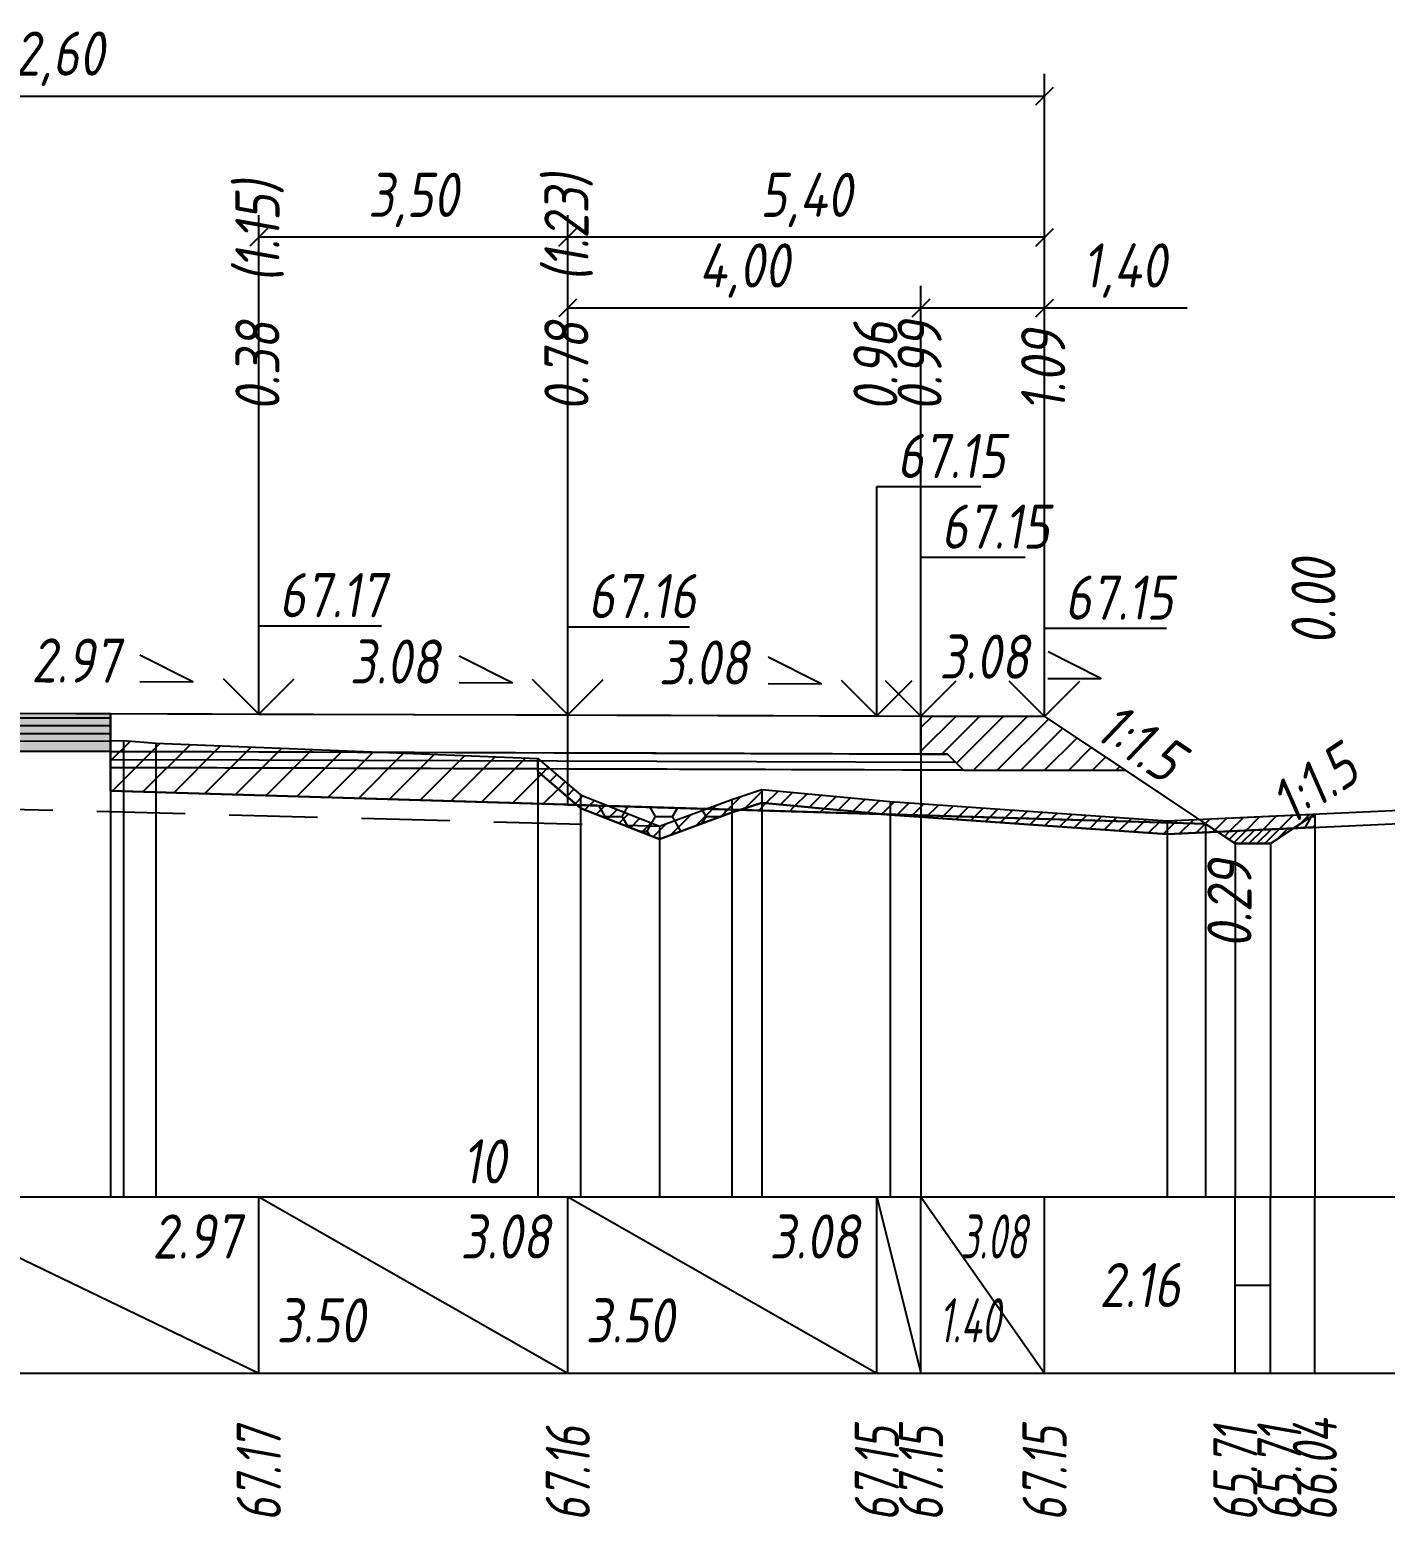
# Model space of a CAD drawing. Extents: x -717 to 1451, y -133302 to 233.
# Drawn here: x 164.6 to 241.3, y -40502.2 to -40417.9 of the extents above; entities that cross this region are included whole.
import ezdxf
from ezdxf.enums import TextEntityAlignment as Align

# ---------------------------------------------------------------- set-up
doc = ezdxf.new("R2010")
doc.units = 0
doc.linetypes.add('штриховая', pattern=[0.75, 0.5, -0.25])
for name, color, linetype in [('Интерполированный поперечник', 2, 'Continuous'), ('Код_514', 1, 'Continuous'), ('Контур_0', 7, 'Continuous'), ('Контур_2521', 7, 'Continuous'), ('Контур_2564', 7, 'Continuous'), ('Контур_2660', 7, 'Continuous'), ('Контур_2665', 7, 'Continuous'), ('Контур_400', 7, 'Continuous'), ('Контур_508', 7, 'Continuous'), ('Контур_512', 7, 'Continuous'), ('Контур_513', 7, 'Continuous'), ('Контур_818', 7, 'Continuous'), ('Красный поперечник', 1, 'Continuous'), ('Объём_2501', 7, 'Continuous'), ('Объём_2564', 7, 'Continuous'), ('Объём_2650', 7, 'Continuous'), ('Объём_2660', 7, 'Continuous'), ('Объём_2661', 7, 'Continuous'), ('Объём_2663', 7, 'Continuous'), ('Объём_2664', 7, 'Continuous'), ('Объём_2665', 7, 'Continuous'), ('Объём_2666', 7, 'Continuous'), ('Объём_2753', 7, 'Continuous'), ('Откосы', 7, 'Continuous'), ('Отметки покрытия', 7, 'Continuous'), ('Рабочие отметки', 7, 'Continuous'), ('Рабочие отметки доп.', 7, 'Continuous'), ('Слои выравнивания', 7, 'Continuous'), ('Таблица', 7, 'Continuous'), ('Уклоны проезжей части', 7, 'Continuous'), ('Черный поперечник', 3, 'Continuous')]:
    doc.layers.add(name, color=color, linetype=linetype)
for name, color, linetype, true_color in [('Контур_2540', 2, 'Continuous', 0xffff00), ('Контур_2560', 2, 'Continuous', 0xffff00), ('Контур_2561', 7, 'Continuous', 0xff8040), ('Контур_2562', 3, 'Continuous', 0x00ff00), ('Контур_2563', 7, 'Continuous', 0xff8000), ('Контур_2570', 7, 'Continuous', 0x80ff00), ('Контур_2725', 7, 'Continuous', 0x323232), ('Контур_2736', 4, 'Continuous', 0x00ffff), ('Контур_2737', 4, 'Continuous', 0x00ffff), ('Контур_2738', 4, 'Continuous', 0x00ffff), ('Контур_2739', 4, 'Continuous', 0x00ffff), ('Контур_2741', 4, 'Continuous', 0x00ffff), ('Контур_2742', 4, 'Continuous', 0x00ffff), ('Контур_2743', 4, 'Continuous', 0x00ffff), ('Контур_2744', 7, 'Continuous', 0xa4ffff), ('Контур_2745', 7, 'Continuous', 0xa4ffff), ('Контур_2747', 4, 'Continuous', 0x00ffff), ('Контур_2748', 4, 'Continuous', 0x00ffff), ('Контур_2749', 4, 'Continuous', 0x00ffff), ('Контур_2750', 4, 'Continuous', 0x00ffff), ('Контур_2751', 4, 'Continuous', 0x00ffff), ('Контур_2752', 4, 'Continuous', 0x00ffff), ('Контур_2760', 7, 'Continuous', 0x323232), ('Контур_2761', 7, 'Continuous', 0x323232), ('Контур_2762', 7, 'Continuous', 0x323232), ('Контур_2763', 7, 'Continuous', 0x323232), ('Контур_402', 7, 'Continuous', 0xff6464), ('Контур_703', 4, 'Continuous', 0x00ffff), ('Контур_705', 4, 'Continuous', 0x00ffff), ('Контур_707', 4, 'Continuous', 0x00ffff), ('Контур_720', 131, 'Continuous', 0xaaffff), ('Объём_2500', 7, 'Continuous', 0xc0c0c0), ('Объём_2520', 7, 'Continuous', 0x80ffff), ('Объём_2540', 2, 'Continuous', 0xffff00), ('Объём_2560', 2, 'Continuous', 0xffff00), ('Объём_2561', 7, 'Continuous', 0xff8040), ('Объём_2562', 3, 'Continuous', 0x00ff00), ('Объём_2563', 7, 'Continuous', 0xff8000), ('Объём_2570', 7, 'Continuous', 0x80ff00), ('Объём_2600', 7, 'Continuous', 0x808000), ('Объём_2620', 2, 'Continuous', 0xffff00), ('Объём_2746', 2, 'Continuous', 0xffff00)]:
    doc.layers.add(name, color=color, linetype=linetype, true_color=true_color)
doc.styles.get("Standard").update_dxf_attribs({"font": 'txt', "height": 2.5})
doc.styles.add('М', font='romand.shx', dxfattribs={"width": 0.8, "oblique": 10, "height": 2.5})
doc.dimstyles.new('ISO-25', dxfattribs={"dimtxt": 2.5, "dimasz": 2.5, "dimexe": 1.25, "dimexo": 0.625, "dimtad": 1, "dimtxsty": 'Standard', "dimcen": 2.5, "dimadec": 0, "dimazin": 0, "dimtfac": 1, "dimtmove": 0, "dimatfit": 3, "dimfxl": 1, "dimarcsym": 0})

# ---------------------------------------------------------------- blocks, each defined once
blk = doc.blocks.new('_Oblique')
at = {"color": 0, "linetype": 'ByBlock', "lineweight": -2}
blk.add_line((-0.5, -0.5), (0.5, 0.5), dxfattribs=at)
blk = doc.blocks.new('*D938')
at = {"color": 0, "lineweight": -2, "transparency": 16777216}
for p, q in [((215.052, -40456.216), (215.052, -40432.413)), ((222.052, -40456.237), (222.052, -40432.413)), ((215.052, -40433.663), (222.052, -40433.663)), ((222.052, -40433.663), (230.133, -40433.663))]:
    blk.add_line(p, q, dxfattribs=at)
at = {"layer": 'Defpoints', "color": 0, "transparency": 16777216}
for p in [(222.052, -40433.663), (215.052, -40456.841), (222.052, -40456.862)]:
    blk.add_point(p, dxfattribs=at)
at = {"color": 0, "lineweight": -2, "transparency": 16777216, "rotation": 180}
blk.add_blockref('_Oblique', (215.052, -40433.663), dxfattribs=at)
at = {"color": 0, "lineweight": -2, "transparency": 16777216}
blk.add_blockref('_Oblique', (222.052, -40433.663), dxfattribs=at)
at = {"color": 0, "transparency": 16777216, "insert": (226.592, -40431.55), "char_height": 2.5, "width": 8.75, "attachment_point": 5, "style": 'М'}
blk.add_mtext('1,40', dxfattribs=at)
blk = doc.blocks.new('*D940')
at = {"color": 0, "lineweight": -2, "transparency": 16777216}
for p, q in [((195.052, -40456.154), (195.052, -40432.413)), ((215.052, -40456.216), (215.052, -40432.413)), ((195.052, -40433.663), (215.052, -40433.663))]:
    blk.add_line(p, q, dxfattribs=at)
at = {"layer": 'Defpoints', "color": 0, "transparency": 16777216}
for p in [(215.052, -40433.663), (195.052, -40456.779), (215.052, -40456.841)]:
    blk.add_point(p, dxfattribs=at)
at = {"color": 0, "lineweight": -2, "transparency": 16777216, "rotation": 180}
blk.add_blockref('_Oblique', (195.052, -40433.663), dxfattribs=at)
at = {"color": 0, "lineweight": -2, "transparency": 16777216}
blk.add_blockref('_Oblique', (215.052, -40433.663), dxfattribs=at)
at = {"color": 0, "transparency": 16777216, "insert": (205.052, -40431.55), "char_height": 2.5, "width": 9.16667, "attachment_point": 5, "style": 'М'}
blk.add_mtext('4,00', dxfattribs=at)
blk = doc.blocks.new('*D942')
at = {"color": 0, "lineweight": -2, "transparency": 16777216}
for p, q in [((177.552, -40456.1), (177.552, -40428.413)), ((195.052, -40456.154), (195.052, -40428.413)), ((195.052, -40429.663), (177.552, -40429.663))]:
    blk.add_line(p, q, dxfattribs=at)
at = {"layer": 'Defpoints', "color": 0, "transparency": 16777216}
for p in [(177.552, -40429.663), (177.552, -40456.725), (195.052, -40456.779)]:
    blk.add_point(p, dxfattribs=at)
at = {"color": 0, "lineweight": -2, "transparency": 16777216, "rotation": 180}
blk.add_blockref('_Oblique', (177.552, -40429.663), dxfattribs=at)
at = {"color": 0, "lineweight": -2, "transparency": 16777216}
blk.add_blockref('_Oblique', (195.052, -40429.663), dxfattribs=at)
at = {"color": 0, "transparency": 16777216, "insert": (186.302, -40427.55), "char_height": 2.5, "width": 9.58333, "attachment_point": 5, "style": 'М'}
blk.add_mtext('3,50', dxfattribs=at)
blk = doc.blocks.new('*D943')
at = {"color": 0, "lineweight": -2, "transparency": 16777216}
for p, q in [((195.052, -40456.154), (195.052, -40428.413)), ((222.052, -40456.237), (222.052, -40428.413)), ((222.052, -40429.663), (195.052, -40429.663))]:
    blk.add_line(p, q, dxfattribs=at)
at = {"layer": 'Defpoints', "color": 0, "transparency": 16777216}
for p in [(195.052, -40429.663), (195.052, -40456.779), (222.052, -40456.862)]:
    blk.add_point(p, dxfattribs=at)
at = {"color": 0, "lineweight": -2, "transparency": 16777216, "rotation": 180}
blk.add_blockref('_Oblique', (195.052, -40429.663), dxfattribs=at)
at = {"color": 0, "lineweight": -2, "transparency": 16777216}
blk.add_blockref('_Oblique', (222.052, -40429.663), dxfattribs=at)
at = {"color": 0, "transparency": 16777216, "insert": (208.552, -40427.55), "char_height": 2.5, "width": 9.58333, "attachment_point": 5, "style": 'М'}
blk.add_mtext('5,40', dxfattribs=at)
blk = doc.blocks.new('*D945')
at = {"color": 0, "lineweight": -2, "transparency": 16777216}
for p, q in [((109.052, -40457.254), (109.052, -40420.413)), ((222.052, -40456.237), (222.052, -40420.413)), ((109.052, -40421.663), (222.052, -40421.663))]:
    blk.add_line(p, q, dxfattribs=at)
at = {"layer": 'Defpoints', "color": 0, "transparency": 16777216}
for p in [(222.052, -40421.663), (222.052, -40456.862), (109.052, -40457.879)]:
    blk.add_point(p, dxfattribs=at)
at = {"color": 0, "lineweight": -2, "transparency": 16777216, "rotation": 180}
blk.add_blockref('_Oblique', (109.052, -40421.663), dxfattribs=at)
at = {"color": 0, "lineweight": -2, "transparency": 16777216}
blk.add_blockref('_Oblique', (222.052, -40421.663), dxfattribs=at)
at = {"color": 0, "transparency": 16777216, "insert": (165.552, -40419.55), "char_height": 2.5, "width": 12.08333, "attachment_point": 5, "style": 'М'}
blk.add_mtext('22,60', dxfattribs=at)

msp = doc.modelspace()

# ---------------------------------------------------------------- hatches: boundary and pattern name
at = {"layer": 'Объём_2563'}
h = msp.add_hatch(dxfattribs=at)
h.set_pattern_fill('ANSI31', color=256, scale=0.3)
h.paths.add_polyline_path([(217.455, -40459.835), (216.552, -40458.933), (215.052, -40458.928), (215.052, -40456.778), (222.052, -40456.8), (226.648, -40459.864)])
at = {"layer": 'Объём_2570'}
h = msp.add_hatch(dxfattribs=at)
h.set_pattern_fill('ANSI31', color=256, scale=0.2)
h.paths.add_polyline_path([(237.36, -40463.078), (229.002, -40463.464), (213.316, -40462.367), (206.04, -40461.692), (204.334, -40462.247), (200.247, -40463.755), (195.772, -40461.996), (193.348, -40459.922), (193.348, -40459.172), (195.772, -40461.246), (200.247, -40463.005), (204.334, -40461.497), (206.04, -40460.942), (213.316, -40461.617), (229.002, -40462.714), (237.36, -40462.328)])
at = {"layer": 'Объём_2600'}
h = msp.add_hatch(dxfattribs=at)
h.set_pattern_fill('ANSI31', color=6, scale=0.4)
h.paths.add_polyline_path([(169.892, -40458.168), (171.719, -40458.305), (193.348, -40459.172), (193.348, -40459.922), (195.559, -40461.814), (169.155, -40461.021), (169.155, -40458.178)])
h = msp.add_hatch(dxfattribs=at)
h.set_pattern_fill('HONEY', color=5, scale=0.3)
h.paths.add_polyline_path([(195.772, -40461.996), (195.559, -40461.814), (204.813, -40462.091), (204.334, -40462.247), (200.247, -40463.755)])
h = msp.add_hatch(dxfattribs=at)
h.set_pattern_fill('ANSI31', color=6, scale=0.4)
h.paths.add_polyline_path([(204.813, -40462.091), (206.04, -40461.692), (212.984, -40462.336)])
h = msp.add_hatch(dxfattribs=at)
h.set_pattern_fill('HONEY', color=5, scale=0.3)
h.paths.add_polyline_path([(236.152, -40463.134), (237.36, -40462.328), (237.36, -40463.078)])
at = {"layer": 'Объём_2620'}
h = msp.add_hatch(dxfattribs=at)
h.set_pattern_fill('ANSI31', color=2, scale=0.1)
h.paths.add_polyline_path([(234.853, -40464), (232.853, -40464), (231.851, -40463.332), (236.152, -40463.134)])
at = {"layer": 'Слои выравнивания'}
for color, points in [(2, [(156.802, -40456.601), (169.155, -40456.638), (169.155, -40456.888), (156.802, -40456.851)]), (3, [(156.802, -40456.851), (169.155, -40456.888), (169.155, -40457.338), (156.802, -40457.301)]), (4, [(156.802, -40457.301), (169.155, -40457.338), (169.155, -40457.788), (156.802, -40457.751)]), (5, [(156.802, -40457.751), (169.155, -40457.788), (169.155, -40458.788), (156.802, -40458.751)])]:
    msp.add_hatch(color=color, dxfattribs=at).paths.add_polyline_path(points)

# ---------------------------------------------------------------- linework, layer by layer
at = {"layer": 'Интерполированный поперечник', "linetype": 'штриховая', "ltscale": 10, "flags": 128}
msp.add_lwpolyline([(85.906, -40460.019), (200.247, -40463.005)], dxfattribs=at)
at = {"layer": 'Код_514'}
for p, q in [((156.802, -40484), (177.552, -40494)), ((177.552, -40494), (177.552, -40484)), ((177.552, -40484), (195.052, -40494)), ((195.052, -40494), (195.052, -40484)), ((195.052, -40484), (212.552, -40494)), ((212.552, -40494), (212.552, -40484)), ((212.552, -40484), (215.052, -40494)), ((215.052, -40494), (215.052, -40484)), ((215.052, -40484), (222.052, -40494)), ((222.052, -40494), (222.052, -40484)), ((232.853, -40494), (232.853, -40484)), ((234.853, -40494), (234.853, -40484)), ((237.36, -40494), (237.36, -40484)), ((232.853, -40489), (234.853, -40489))]:
    msp.add_line(p, q, dxfattribs=at)
at = {"layer": 'Контур_0', "flags": 128}
for points in [[(169.155, -40456.638), (215.052, -40456.778), (215.052, -40458.928), (169.155, -40458.788), (169.155, -40456.638), (169.155, -40456.638)], [(222.052, -40456.8), (230.799, -40462.631), (230.799, -40462.631), (230.799, -40462.631), (230.799, -40462.631), (230.799, -40462.631), (230.799, -40462.631), (230.799, -40462.631), (230.799, -40462.631), (230.799, -40462.631), (230.799, -40462.631), (230.799, -40462.631), (230.799, -40462.631), (230.799, -40462.631), (230.799, -40462.631), (232.853, -40464)], [(222.052, -40456.8), (230.799, -40462.631), (230.799, -40462.631), (230.799, -40462.631), (230.799, -40462.631), (230.799, -40462.631), (230.799, -40462.631), (230.799, -40462.631), (230.799, -40462.631), (230.799, -40462.631), (230.799, -40462.631), (230.799, -40462.631), (230.799, -40462.631), (230.799, -40462.631), (230.799, -40462.631), (232.853, -40464), (234.853, -40464), (237.36, -40462.328), (237.36, -40462.328), (237.36, -40462.328), (237.36, -40462.328), (237.36, -40462.328), (237.36, -40462.328), (237.36, -40462.328), (237.36, -40462.328), (237.36, -40462.328), (237.36, -40462.328), (237.36, -40462.328), (237.36, -40462.328), (237.36, -40462.328)], [(177.552, -40458.812), (216.552, -40458.933), (217.455, -40459.835), (169.155, -40459.688), (169.155, -40458.788), (177.552, -40458.812), (177.552, -40458.812)], [(215.052, -40458.928), (216.552, -40458.933), (217.455, -40459.835), (226.648, -40459.864)]]:
    msp.add_lwpolyline(points, dxfattribs=at)
at = {"layer": 'Контур_2521', "color": 250, "flags": 128}
msp.add_lwpolyline([(169.155, -40459.238), (177.552, -40459.262), (217.003, -40459.384)], dxfattribs=at)
at = {"layer": 'Контур_2540', "flags": 128}
msp.add_lwpolyline([(195.052, -40459.766), (226.648, -40459.864), (231.176, -40462.882), (169.155, -40461.021), (169.155, -40459.688), (195.052, -40459.766), (195.052, -40459.766)], dxfattribs=at)
at = {"layer": 'Контур_2560', "flags": 128}
msp.add_lwpolyline([(215.052, -40456.778), (222.052, -40456.8), (222.052, -40456.8), (222.052, -40456.8)], dxfattribs=at)
at = {"layer": 'Контур_2561', "flags": 128}
msp.add_lwpolyline([(215.052, -40456.778), (215.052, -40456.778), (222.052, -40456.8), (222.052, -40456.8), (215.052, -40456.778)], dxfattribs=at)
at = {"layer": 'Контур_2562', "flags": 128}
msp.add_lwpolyline([(222.052, -40456.8), (222.052, -40456.8), (222.052, -40456.8), (222.052, -40456.8), (222.052, -40456.8)], dxfattribs=at)
at = {"layer": 'Контур_2563', "flags": 128}
msp.add_lwpolyline([(217.455, -40459.835), (216.552, -40458.933), (215.052, -40458.928), (215.052, -40456.778), (222.052, -40456.8), (226.648, -40459.864), (217.455, -40459.835), (217.455, -40459.835)], dxfattribs=at)
at = {"layer": 'Контур_2564', "flags": 128}
msp.add_lwpolyline([(215.052, -40456.778), (222.052, -40456.8)], dxfattribs=at)
at = {"layer": 'Контур_2570', "flags": 128}
msp.add_lwpolyline([(80, -40460.785), (85.906, -40460.769), (85.906, -40460.769), (91.866, -40460.192), (96.034, -40459.968), (96.034, -40459.218), (114.335, -40458.309), (118.69, -40458.141), (141.035, -40458.264), (156.802, -40458.215), (169.155, -40458.178), (169.892, -40458.168), (171.719, -40458.305), (193.348, -40459.172), (193.348, -40459.922), (195.772, -40461.996), (200.247, -40463.755), (200.247, -40463.755), (204.334, -40462.247), (206.04, -40461.692), (213.316, -40462.367), (229.002, -40463.464), (244.219, -40462.762), (262.36, -40461.666)], dxfattribs=at)
at = {"layer": 'Контур_2660', "flags": 128}
msp.add_lwpolyline([(169.155, -40461.021), (231.176, -40462.882)], dxfattribs=at)
at = {"layer": 'Контур_2665', "flags": 128}
msp.add_lwpolyline([(222.052, -40456.8), (222.052, -40456.8)], dxfattribs=at)
at = {"layer": 'Контур_2725', "flags": 128}
msp.add_lwpolyline([(118.69, -40459.624), (119.866, -40459.597), (135.435, -40459.233), (136.052, -40459.219), (141.035, -40459.106), (156.802, -40458.751), (169.155, -40458.788)], dxfattribs=at)
at = {"layer": 'Контур_2736', "flags": 128}
for points in [[(222.052, -40456.8), (230.799, -40462.631)], [(230.799, -40462.631), (232.853, -40464)]]:
    msp.add_lwpolyline(points, dxfattribs=at)
at = {"layer": 'Контур_2737', "flags": 128}
msp.add_lwpolyline([(230.799, -40462.631), (230.799, -40462.631)], dxfattribs=at)
at = {"layer": 'Контур_2738', "flags": 128}
msp.add_lwpolyline([(230.799, -40462.631), (230.799, -40462.631)], dxfattribs=at)
at = {"layer": 'Контур_2739', "flags": 128}
msp.add_lwpolyline([(230.799, -40462.631), (230.799, -40462.631)], dxfattribs=at)
at = {"layer": 'Контур_2741', "flags": 128}
msp.add_lwpolyline([(237.36, -40462.328), (237.36, -40462.328)], dxfattribs=at)
at = {"layer": 'Контур_2742', "flags": 128}
msp.add_lwpolyline([(237.36, -40462.328), (237.36, -40462.328)], dxfattribs=at)
at = {"layer": 'Контур_2743', "flags": 128}
msp.add_lwpolyline([(237.36, -40462.328), (237.36, -40462.328)], dxfattribs=at)
at = {"layer": 'Контур_2744', "flags": 128}
msp.add_lwpolyline([(237.36, -40462.328), (237.36, -40462.328)], dxfattribs=at)
msp.add_lwpolyline([(237.36, -40462.328), (237.36, -40462.328)], dxfattribs=at)
msp.add_lwpolyline([(237.36, -40462.328), (237.36, -40462.328)], dxfattribs=at)
msp.add_lwpolyline([(237.36, -40462.328), (237.36, -40462.328)], dxfattribs=at)
msp.add_lwpolyline([(237.36, -40462.328), (237.36, -40462.328)], dxfattribs=at)
msp.add_lwpolyline([(237.36, -40462.328), (237.36, -40462.328)], dxfattribs=at)
at = {"layer": 'Контур_2745', "flags": 128}
msp.add_lwpolyline([(230.799, -40462.631), (230.799, -40462.631)], dxfattribs=at)
msp.add_lwpolyline([(230.799, -40462.631), (230.799, -40462.631)], dxfattribs=at)
msp.add_lwpolyline([(230.799, -40462.631), (230.799, -40462.631)], dxfattribs=at)
msp.add_lwpolyline([(230.799, -40462.631), (230.799, -40462.631)], dxfattribs=at)
msp.add_lwpolyline([(230.799, -40462.631), (230.799, -40462.631)], dxfattribs=at)
msp.add_lwpolyline([(230.799, -40462.631), (230.799, -40462.631)], dxfattribs=at)
at = {"layer": 'Контур_2747', "flags": 128}
msp.add_lwpolyline([(230.799, -40462.631), (230.799, -40462.631)], dxfattribs=at)
at = {"layer": 'Контур_2748', "flags": 128}
msp.add_lwpolyline([(230.799, -40462.631), (230.799, -40462.631)], dxfattribs=at)
at = {"layer": 'Контур_2749', "flags": 128}
msp.add_lwpolyline([(230.799, -40462.631), (230.799, -40462.631)], dxfattribs=at)
at = {"layer": 'Контур_2750', "flags": 128}
msp.add_lwpolyline([(237.36, -40462.328), (237.36, -40462.328)], dxfattribs=at)
at = {"layer": 'Контур_2751', "flags": 128}
msp.add_lwpolyline([(237.36, -40462.328), (237.36, -40462.328)], dxfattribs=at)
at = {"layer": 'Контур_2752', "flags": 128}
msp.add_lwpolyline([(237.36, -40462.328), (237.36, -40462.328)], dxfattribs=at)
at = {"layer": 'Контур_2760', "flags": 128}
msp.add_lwpolyline([(118.69, -40457.474), (119.866, -40457.447), (135.435, -40457.083), (136.052, -40457.069), (141.035, -40456.956), (156.802, -40456.601), (169.155, -40456.638)], dxfattribs=at)
at = {"layer": 'Контур_2761', "flags": 128}
msp.add_lwpolyline([(118.69, -40457.724), (119.866, -40457.697), (135.435, -40457.333), (136.052, -40457.319), (141.035, -40457.206), (156.802, -40456.851), (169.155, -40456.888)], dxfattribs=at)
at = {"layer": 'Контур_2762', "flags": 128}
msp.add_lwpolyline([(118.69, -40458.174), (119.866, -40458.147), (135.435, -40457.783), (136.052, -40457.769), (141.035, -40457.656), (156.802, -40457.301), (169.155, -40457.338)], dxfattribs=at)
at = {"layer": 'Контур_2763', "flags": 128}
msp.add_lwpolyline([(118.69, -40458.624), (119.866, -40458.597), (135.435, -40458.233), (136.052, -40458.219), (141.035, -40458.106), (156.802, -40457.751), (169.155, -40457.788)], dxfattribs=at)
at = {"layer": 'Контур_400', "flags": 128}
msp.add_lwpolyline([(156.802, -40456.601), (177.552, -40456.662), (195.052, -40456.716), (195.052, -40456.716), (195.052, -40456.716), (195.052, -40456.716), (212.552, -40456.77), (212.552, -40456.77), (215.052, -40456.778)], dxfattribs=at)
at = {"layer": 'Контур_402', "flags": 128}
msp.add_lwpolyline([(105, -40462.205), (118.69, -40461.794), (118.69, -40459.624), (136.052, -40459.219), (156.802, -40458.751), (169.155, -40458.788), (169.155, -40461.021), (231.176, -40462.882)], dxfattribs=at)
at = {"layer": 'Контур_508', "flags": 128}
msp.add_lwpolyline([(105, -40462.205), (118.69, -40461.794), (118.69, -40459.624), (136.052, -40459.219), (156.802, -40458.751), (169.155, -40458.788), (169.155, -40461.021), (231.176, -40462.882), (232.853, -40464), (234.853, -40464), (237.36, -40462.328)], dxfattribs=at)
at = {"layer": 'Контур_512', "flags": 128}
msp.add_lwpolyline([(169.155, -40461.021), (231.176, -40462.882), (232.853, -40464), (234.853, -40464), (237.36, -40462.328)], dxfattribs=at)
at = {"layer": 'Контур_513', "flags": 128}
msp.add_lwpolyline([(105, -40462.205), (118.69, -40461.794), (118.69, -40459.624), (136.052, -40459.219), (156.802, -40458.751), (169.155, -40458.788), (169.155, -40461.021), (231.176, -40462.882), (232.853, -40464), (234.853, -40464), (237.36, -40462.328)], dxfattribs=at)
at = {"layer": 'Контур_703', "flags": 128}
msp.add_lwpolyline([(222.052, -40456.8), (230.799, -40462.631)], dxfattribs=at)
at = {"layer": 'Контур_705', "flags": 128}
msp.add_lwpolyline([(230.799, -40462.631), (230.799, -40462.631)], dxfattribs=at)
at = {"layer": 'Контур_707', "flags": 128}
msp.add_lwpolyline([(234.853, -40464), (237.36, -40462.328)], dxfattribs=at)
at = {"layer": 'Контур_720', "flags": 128}
msp.add_lwpolyline([(232.853, -40464), (234.853, -40464)], dxfattribs=at)
at = {"layer": 'Контур_818', "flags": 128}
msp.add_lwpolyline([(105, -40458.773), (114.335, -40458.309), (118.69, -40458.141), (141.035, -40458.264), (156.802, -40458.215), (169.155, -40458.178), (169.892, -40458.168), (171.719, -40458.305), (193.348, -40459.172), (193.348, -40459.922), (195.772, -40461.996), (200.247, -40463.755), (200.247, -40463.755), (204.334, -40462.247), (206.04, -40461.692), (213.316, -40462.367), (229.002, -40463.464), (237.36, -40463.078)], dxfattribs=at)
at = {"layer": 'Красный поперечник'}
for p, q in [((156.802, -40456.601), (177.552, -40456.662)), ((177.552, -40456.662), (195.052, -40456.716)), ((195.052, -40456.716), (212.552, -40456.77)), ((212.552, -40456.77), (215.052, -40456.778)), ((215.052, -40456.778), (222.052, -40456.8)), ((222.052, -40456.8), (232.853, -40464)), ((169.155, -40461.021), (169.155, -40484)), ((234.853, -40464), (237.36, -40462.328)), ((237.36, -40462.328), (237.36, -40484)), ((231.176, -40462.882), (231.176, -40484)), ((232.853, -40464), (232.853, -40484)), ((232.853, -40464), (234.853, -40464)), ((234.853, -40464), (234.853, -40484))]:
    msp.add_line(p, q, dxfattribs=at)
at = {"layer": 'Объём_2500', "flags": 128}
for points in [[(169.155, -40456.638), (215.052, -40456.778), (215.052, -40458.928), (169.155, -40458.788), (169.155, -40456.638), (169.155, -40456.638)], [(195.052, -40456.717), (215.052, -40456.778), (215.052, -40458.928), (195.052, -40458.867), (195.052, -40456.717)]]:
    msp.add_lwpolyline(points, dxfattribs=at)
at = {"layer": 'Объём_2501', "flags": 128}
for points in [[(156.802, -40456.601), (177.552, -40456.662), (195.052, -40456.716), (195.052, -40456.716), (195.052, -40456.716), (195.052, -40456.716), (212.552, -40456.77), (212.552, -40456.77), (215.052, -40456.778)], [(195.052, -40456.716), (212.552, -40456.77), (212.552, -40456.77), (215.052, -40456.778)]]:
    msp.add_lwpolyline(points, dxfattribs=at)
at = {"layer": 'Объём_2520', "color": 250, "flags": 128}
for points in [[(177.552, -40458.812), (216.552, -40458.933), (217.455, -40459.835), (169.155, -40459.688), (169.155, -40458.788), (177.552, -40458.812), (177.552, -40458.812)], [(195.052, -40458.866), (216.552, -40458.933), (217.455, -40459.835), (195.052, -40459.767), (195.052, -40458.866)]]:
    msp.add_lwpolyline(points, dxfattribs=at)
at = {"layer": 'Объём_2540', "flags": 128}
for points in [[(195.052, -40459.766), (226.648, -40459.864), (231.176, -40462.882), (169.155, -40461.021), (169.155, -40459.688), (195.052, -40459.766), (195.052, -40459.766)], [(195.052, -40459.766), (226.648, -40459.864), (231.176, -40462.882), (195.052, -40461.798), (195.052, -40459.766)]]:
    msp.add_lwpolyline(points, dxfattribs=at)
at = {"layer": 'Объём_2560', "flags": 128}
msp.add_lwpolyline([(215.052, -40456.778), (222.052, -40456.8), (222.052, -40456.8), (222.052, -40456.8)], dxfattribs=at)
msp.add_lwpolyline([(215.052, -40456.778), (222.052, -40456.8), (222.052, -40456.8), (222.052, -40456.8)], dxfattribs=at)
at = {"layer": 'Объём_2561', "flags": 128}
msp.add_lwpolyline([(215.052, -40456.778), (215.052, -40456.778), (222.052, -40456.8), (222.052, -40456.8), (215.052, -40456.778)], dxfattribs=at)
msp.add_lwpolyline([(215.052, -40456.778), (215.052, -40456.778), (222.052, -40456.8), (222.052, -40456.8), (215.052, -40456.778)], dxfattribs=at)
at = {"layer": 'Объём_2562', "flags": 128}
msp.add_lwpolyline([(222.052, -40456.8), (222.052, -40456.8), (222.052, -40456.8), (222.052, -40456.8), (222.052, -40456.8)], dxfattribs=at)
msp.add_lwpolyline([(222.052, -40456.8), (222.052, -40456.8), (222.052, -40456.8), (222.052, -40456.8), (222.052, -40456.8)], dxfattribs=at)
at = {"layer": 'Объём_2563', "color": 250, "flags": 128}
msp.add_lwpolyline([(217.455, -40459.835), (216.552, -40458.933), (215.052, -40458.928), (215.052, -40456.778), (222.052, -40456.8), (226.648, -40459.864), (217.455, -40459.835), (217.455, -40459.835)], dxfattribs=at)
msp.add_lwpolyline([(217.455, -40459.835), (216.552, -40458.933), (215.052, -40458.928), (215.052, -40456.778), (222.052, -40456.8), (226.648, -40459.864), (217.455, -40459.835), (217.455, -40459.835)], dxfattribs=at)
at = {"layer": 'Объём_2564', "flags": 128}
msp.add_lwpolyline([(215.052, -40456.778), (222.052, -40456.8)], dxfattribs=at)
msp.add_lwpolyline([(215.052, -40456.778), (222.052, -40456.8)], dxfattribs=at)
at = {"layer": 'Объём_2570', "flags": 128}
for points in [[(237.36, -40463.078), (229.002, -40463.464), (213.316, -40462.367), (206.04, -40461.692), (204.334, -40462.247), (200.247, -40463.755), (195.772, -40461.996), (193.348, -40459.922), (193.348, -40459.172), (195.772, -40461.246), (200.247, -40463.005), (204.334, -40461.497), (206.04, -40460.942), (213.316, -40461.617), (229.002, -40462.714), (237.36, -40462.328), (237.36, -40463.078), (237.36, -40463.078)], [(195.052, -40460.63), (195.772, -40461.246), (200.247, -40463.005), (204.334, -40461.497), (206.04, -40460.942), (213.316, -40461.617), (229.002, -40462.714), (237.36, -40462.328), (237.36, -40463.078), (237.36, -40463.078), (237.36, -40463.078), (229.002, -40463.464), (213.316, -40462.367), (206.04, -40461.692), (204.334, -40462.247), (200.247, -40463.755), (195.772, -40461.996), (195.052, -40461.38), (195.052, -40460.63)]]:
    msp.add_lwpolyline(points, dxfattribs=at)
at = {"layer": 'Объём_2600', "color": 5, "flags": 128}
for points in [[(195.772, -40461.996), (195.559, -40461.814), (204.813, -40462.091), (204.334, -40462.247), (200.247, -40463.755), (195.772, -40461.996), (195.772, -40461.996)], [(195.772, -40461.996), (195.559, -40461.814), (204.813, -40462.091), (204.334, -40462.247), (200.247, -40463.755), (195.772, -40461.996), (195.772, -40461.996)], [(229.002, -40463.464), (213.316, -40462.367), (212.984, -40462.336), (231.176, -40462.882), (231.851, -40463.332), (229.002, -40463.464), (229.002, -40463.464)], [(229.002, -40463.464), (213.316, -40462.367), (212.984, -40462.336), (231.176, -40462.882), (231.851, -40463.332), (229.002, -40463.464), (229.002, -40463.464)], [(236.152, -40463.134), (237.36, -40462.328), (237.36, -40463.078), (236.152, -40463.134), (236.152, -40463.134)], [(236.152, -40463.134), (237.36, -40462.328), (237.36, -40463.078), (236.152, -40463.134), (236.152, -40463.134)]]:
    msp.add_lwpolyline(points, dxfattribs=at)
at = {"layer": 'Объём_2620', "flags": 128}
msp.add_lwpolyline([(234.853, -40464), (232.853, -40464), (231.851, -40463.332), (236.152, -40463.134), (234.853, -40464), (234.853, -40464)], dxfattribs=at)
msp.add_lwpolyline([(234.853, -40464), (232.853, -40464), (231.851, -40463.332), (236.152, -40463.134), (234.853, -40464), (234.853, -40464)], dxfattribs=at)
at = {"layer": 'Объём_2650', "color": 6, "flags": 128}
for points in [[(169.892, -40458.168), (171.719, -40458.305), (193.348, -40459.172), (193.348, -40459.922), (195.559, -40461.814), (169.155, -40461.021), (169.155, -40458.178), (169.892, -40458.168), (169.892, -40458.168)], [(195.052, -40461.38), (195.559, -40461.814), (195.052, -40461.798), (195.052, -40461.38)], [(204.813, -40462.091), (206.04, -40461.692), (212.984, -40462.336), (204.813, -40462.091), (204.813, -40462.091)], [(204.813, -40462.091), (206.04, -40461.692), (212.984, -40462.336), (204.813, -40462.091), (204.813, -40462.091)]]:
    msp.add_lwpolyline(points, dxfattribs=at)
at = {"layer": 'Объём_2660', "flags": 128}
for points in [[(169.155, -40461.021), (231.176, -40462.882)], [(195.052, -40461.798), (231.176, -40462.882)]]:
    msp.add_lwpolyline(points, dxfattribs=at)
at = {"layer": 'Объём_2661', "flags": 128}
msp.add_lwpolyline([(222.052, -40456.8), (230.799, -40462.631)], dxfattribs=at)
msp.add_lwpolyline([(222.052, -40456.8), (230.799, -40462.631)], dxfattribs=at)
at = {"layer": 'Объём_2663', "flags": 128}
for points in [[(230.799, -40462.631), (232.853, -40464)], [(230.799, -40462.631), (232.853, -40464)], [(234.853, -40464), (237.36, -40462.328)], [(234.853, -40464), (237.36, -40462.328)]]:
    msp.add_lwpolyline(points, dxfattribs=at)
at = {"layer": 'Объём_2664', "flags": 128}
msp.add_lwpolyline([(232.853, -40464), (234.853, -40464)], dxfattribs=at)
msp.add_lwpolyline([(232.853, -40464), (234.853, -40464)], dxfattribs=at)
at = {"layer": 'Объём_2665', "flags": 128}
msp.add_lwpolyline([(222.052, -40456.8), (222.052, -40456.8)], dxfattribs=at)
msp.add_lwpolyline([(222.052, -40456.8), (222.052, -40456.8)], dxfattribs=at)
at = {"layer": 'Объём_2666', "flags": 128}
msp.add_lwpolyline([(222.052, -40456.8), (230.799, -40462.631)], dxfattribs=at)
msp.add_lwpolyline([(222.052, -40456.8), (230.799, -40462.631)], dxfattribs=at)
at = {"layer": 'Объём_2746', "flags": 128}
for points in [[(169.155, -40461.021), (169.155, -40458.178), (169.892, -40458.168), (171.719, -40458.305), (193.348, -40459.172), (193.348, -40459.922), (195.559, -40461.814), (169.155, -40461.021), (169.155, -40461.021)], [(195.052, -40461.38), (195.559, -40461.814), (195.052, -40461.798), (195.052, -40461.38)], [(204.813, -40462.091), (206.04, -40461.692), (212.984, -40462.336), (204.813, -40462.091), (204.813, -40462.091)], [(204.813, -40462.091), (206.04, -40461.692), (212.984, -40462.336), (204.813, -40462.091), (204.813, -40462.091)]]:
    msp.add_lwpolyline(points, dxfattribs=at)
at = {"layer": 'Объём_2753', "flags": 128}
msp.add_lwpolyline([(169.155, -40456.638), (169.155, -40456.638)], dxfattribs=at)
at = {"layer": 'Откосы', "color": 1, "flags": 128}
for points in [[(170.808, -40454.822), (173.808, -40454.831), (170.813, -40453.322)], [(188.899, -40454.883), (191.899, -40454.892), (188.903, -40453.383)], [(206.399, -40454.937), (209.399, -40454.946), (206.403, -40453.437)], [(222.245, -40454.643), (225.245, -40454.652), (222.25, -40453.143)]]:
    msp.add_lwpolyline(points, dxfattribs=at)
at = {"layer": 'Отметки покрытия', "color": 1}
for p, q in [((212.552, -40456.77), (212.552, -40443.778)), ((212.552, -40443.778), (218.452, -40443.778)), ((215.052, -40456.778), (215.052, -40447.778)), ((215.052, -40447.778), (220.952, -40447.778)), ((177.552, -40456.662), (177.552, -40451.662)), ((177.552, -40451.662), (184.502, -40451.662)), ((195.052, -40456.716), (195.052, -40451.716)), ((195.052, -40451.716), (201.952, -40451.716)), ((222.052, -40456.8), (222.052, -40451.8)), ((222.052, -40451.8), (228.952, -40451.8)), ((177.552, -40456.662), (175.552, -40454.662)), ((177.552, -40456.662), (179.552, -40454.662)), ((195.052, -40456.716), (193.052, -40454.716)), ((195.052, -40456.716), (197.052, -40454.716)), ((212.552, -40456.77), (210.552, -40454.77)), ((212.552, -40456.77), (214.552, -40454.77)), ((215.052, -40456.778), (213.052, -40454.778)), ((215.052, -40456.778), (217.052, -40454.778)), ((222.052, -40456.8), (220.052, -40454.8)), ((222.052, -40456.8), (224.052, -40454.8))]:
    msp.add_line(p, q, dxfattribs=at)
at = {"layer": 'Слои выравнивания'}
for p, q in [((169.155, -40456.638), (169.155, -40484)), ((215.052, -40456.778), (215.052, -40484))]:
    msp.add_line(p, q, dxfattribs=at)
at = {"layer": 'Слои выравнивания', "color": 2, "flags": 128}
msp.add_lwpolyline([(156.802, -40456.601), (169.155, -40456.638), (169.155, -40456.888), (156.802, -40456.851)], close=True, dxfattribs=at)
at = {"layer": 'Слои выравнивания', "color": 3, "flags": 128}
msp.add_lwpolyline([(156.802, -40456.851), (169.155, -40456.888), (169.155, -40457.338), (156.802, -40457.301)], close=True, dxfattribs=at)
at = {"layer": 'Слои выравнивания', "color": 4, "flags": 128}
msp.add_lwpolyline([(156.802, -40457.301), (169.155, -40457.338), (169.155, -40457.788), (156.802, -40457.751)], close=True, dxfattribs=at)
at = {"layer": 'Слои выравнивания', "color": 5, "flags": 128}
msp.add_lwpolyline([(156.802, -40457.751), (169.155, -40457.788), (169.155, -40458.788), (156.802, -40458.751)], close=True, dxfattribs=at)
at = {"layer": 'Таблица'}
for p, q in [((80, -40484), (262.36, -40484)), ((80, -40494), (262.36, -40494))]:
    msp.add_line(p, q, dxfattribs=at)
at = {"layer": 'Черный поперечник', "color": 7}
for p, q in [((169.155, -40458.178), (169.155, -40484)), ((169.892, -40458.168), (169.892, -40484)), ((171.719, -40458.305), (171.719, -40484)), ((193.348, -40459.172), (193.348, -40484)), ((206.04, -40460.942), (206.04, -40484)), ((195.772, -40461.246), (195.772, -40484)), ((204.334, -40461.497), (204.334, -40484)), ((213.316, -40461.617), (213.316, -40484)), ((229.002, -40462.714), (229.002, -40484)), ((200.247, -40463.005), (200.247, -40484))]:
    msp.add_line(p, q, dxfattribs=at)
at = {"layer": 'Черный поперечник', "flags": 128}
msp.add_lwpolyline([(80, -40460.035), (85.906, -40460.019), (91.866, -40459.442), (96.034, -40459.218), (114.335, -40458.309), (118.69, -40458.141), (141.035, -40458.264), (156.802, -40458.215), (169.155, -40458.178), (169.892, -40458.168), (171.719, -40458.305), (193.348, -40459.172), (195.772, -40461.246), (200.247, -40463.005), (204.334, -40461.497), (206.04, -40460.942), (213.316, -40461.617), (229.002, -40462.714), (244.219, -40462.012), (262.36, -40460.916)], dxfattribs=at)

# ---------------------------------------------------------------- texts
at = {"layer": 'Код_514', "style": 'М', "oblique": 10}
for s, width, p in [('2.97', 0.8, (176.552, -40485)), ('3.08', 0.8, (194.052, -40485)), ('3.08', 0.8, (211.552, -40485)), ('3.08', 0.6, (221.052, -40485))]:
    msp.add_text(s, height=2.5, dxfattribs=dict(at, width=width)).set_placement(p, align=Align.TOP_RIGHT)
at = {"layer": 'Код_514', "style": 'М', "oblique": 10, "width": 0.8}
msp.add_text('2.16', height=2.5, dxfattribs=at).set_placement((227.452, -40489), align=Align.MIDDLE_CENTER)
at = {"layer": 'Код_514', "style": 'М', "oblique": 10}
for s, width, p in [('3.50', 0.8, (178.552, -40493)), ('3.50', 0.8, (196.052, -40493)), ('1.40', 0.6, (216.052, -40493))]:
    msp.add_text(s, height=2.5, dxfattribs=dict(at, width=width)).set_placement(p, align=Align.BOTTOM_LEFT)
at = {"layer": 'Код_514', "style": 'М', "oblique": 10, "width": 0.7}
for s, p in [('66.04', (237.36, -40502.382)), ('67.17', (177.552, -40502.382)), ('67.16', (195.052, -40502.382)), ('67.15', (212.552, -40502.382)), ('67.15', (215.052, -40502.382)), ('67.15', (222.052, -40502.382)), ('65.71', (232.853, -40502.382)), ('65.71', (235.353, -40502.382))]:
    msp.add_text(s, height=2.5, rotation=90, dxfattribs=at).set_placement(p, align=Align.MIDDLE_LEFT)
at = {"layer": 'Отметки покрытия', "color": 1, "style": 'М', "oblique": 10, "width": 0.8}
for s, p in [('67.15', (213.693, -40444.047)), ('67.15', (216.193, -40448.047)), ('67.17', (178.693, -40451.931)), ('67.16', (196.193, -40451.985)), ('67.15', (223.193, -40452.068))]:
    msp.add_text(s, height=2.5, dxfattribs=at).set_placement(p, align=Align.BOTTOM_LEFT)
at = {"layer": 'Рабочие отметки', "color": 1, "style": 'М', "oblique": 10, "width": 0.8}
for s, p in [('0.38', (177.474, -40439.528)), ('0.78', (194.974, -40439.528)), ('0.96', (212.474, -40439.528)), ('0.99', (214.974, -40439.528)), ('1.09', (221.974, -40439.528)), ('0.00', (237.282, -40452.759))]:
    msp.add_text(s, height=2.5, rotation=90, dxfattribs=at).set_placement(p, align=Align.MIDDLE_LEFT)
msp.add_text('0.29', height=2.5, rotation=90, dxfattribs=at).set_placement((232.525, -40464.931), align=Align.MIDDLE_RIGHT)
at = {"layer": 'Рабочие отметки доп.', "color": 1, "style": 'М', "oblique": 10, "width": 0.8}
for s, p in [('(1.15)', (177.474, -40432.228)), ('(1.23)', (194.974, -40432.178))]:
    msp.add_text(s, height=2.5, rotation=90, dxfattribs=at).set_placement(p, align=Align.MIDDLE_LEFT)
at = {"layer": 'Слои выравнивания', "style": 'М', "oblique": 10, "width": 0.8}
msp.add_text('10', height=2.5, dxfattribs=at).set_placement((190.323, -40484), align=Align.BOTTOM_CENTER)
at = {"layer": 'Уклоны проезжей части', "color": 1, "style": 'М', "oblique": 10, "width": 0.8}
for s, rotation, p in [('2.97', 359.8298, (167.18, -40455.632)), ('3.08', 359.82344, (185.242, -40455.689)), ('3.08', 359.82344, (202.742, -40455.743)), ('3.08', 359.82344, (218.631, -40455.411)), ('1:1.5', 326.30994, (226.397, -40459.939)), ('1:1.5', 33.69007, (238.461, -40462.27))]:
    msp.add_text(s, height=2.5, rotation=rotation, dxfattribs=at).set_placement(p, align=Align.BOTTOM_CENTER)

# ---------------------------------------------------------------- dimensions: what is measured, and where the dimension line sits
at = {"color": 5}
for base, p1, p2, picture, middle in [((222.052, -40421.663), (109.052, -40457.879), (222.052, -40456.862), '*D945', (165.552, -40419.55)), ((215.052, -40433.663), (195.052, -40456.779), (215.052, -40456.841), '*D940', (205.052, -40431.55)), ((222.052, -40433.663), (215.052, -40456.841), (222.052, -40456.862), '*D938', (226.592, -40431.55))]:
    dim = msp.add_linear_dim(base=base, p1=p1, p2=p2, angle=180, dimstyle='ISO-25', override={"dimasz": 1, "dimlfac": 0.2, "dimzin": 0, "dimtxsty": 'М', "dimblk1": 'Oblique', "dimblk2": 'Oblique', "dimsah": 1}, dxfattribs=at)
    dim.commit()
    dim.dimension.update_dxf_attribs({"geometry": picture, "text_midpoint": middle})
for base, p1, p2, picture, middle in [((177.552, -40429.663), (195.052, -40456.779), (177.552, -40456.725), '*D942', (186.302, -40427.55)), ((195.052, -40429.663), (222.052, -40456.862), (195.052, -40456.779), '*D943', (208.552, -40427.55))]:
    dim = msp.add_linear_dim(base=base, p1=p1, p2=p2, dimstyle='ISO-25', override={"dimasz": 1, "dimlfac": 0.2, "dimzin": 0, "dimtxsty": 'М', "dimblk1": 'Oblique', "dimblk2": 'Oblique', "dimsah": 1}, dxfattribs=at)
    dim.commit()
    dim.dimension.update_dxf_attribs({"geometry": picture, "text_midpoint": middle})

doc.saveas('drawing.dxf')
